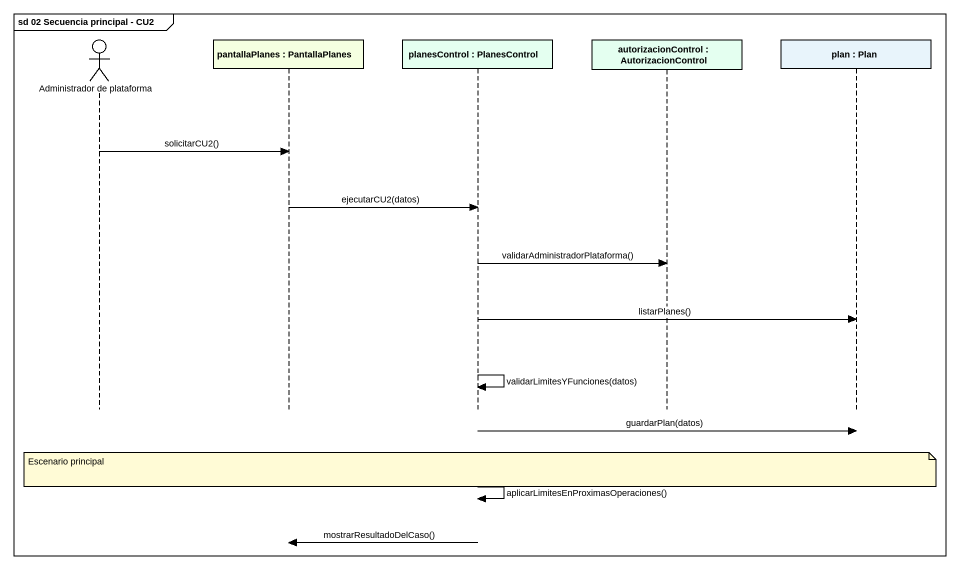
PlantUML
@startuml
mainframe sd 02 Secuencia principal - CU2
hide footbox
actor "Administrador de plataforma" as Administrador_de_plataforma
participant "pantallaPlanes : PantallaPlanes" as pantallaPlanes #F5FFE1
participant "planesControl : PlanesControl" as planesControl #E4FFF0
participant "autorizacionControl : AutorizacionControl" as autorizacionControl #E4FFF0
participant "plan : Plan" as plan #E8F4FB

Administrador_de_plataforma -> pantallaPlanes : solicitarCU2()
pantallaPlanes -> planesControl : ejecutarCU2(datos)
planesControl -> autorizacionControl : validarAdministradorPlataforma()
planesControl -> plan : listarPlanes()
planesControl -> planesControl : validarLimitesYFunciones(datos)
planesControl -> plan : guardarPlan(datos)
note over planesControl : Escenario principal
planesControl -> planesControl : aplicarLimitesEnProximasOperaciones()
planesControl -> pantallaPlanes : mostrarResultadoDelCaso()
@enduml
